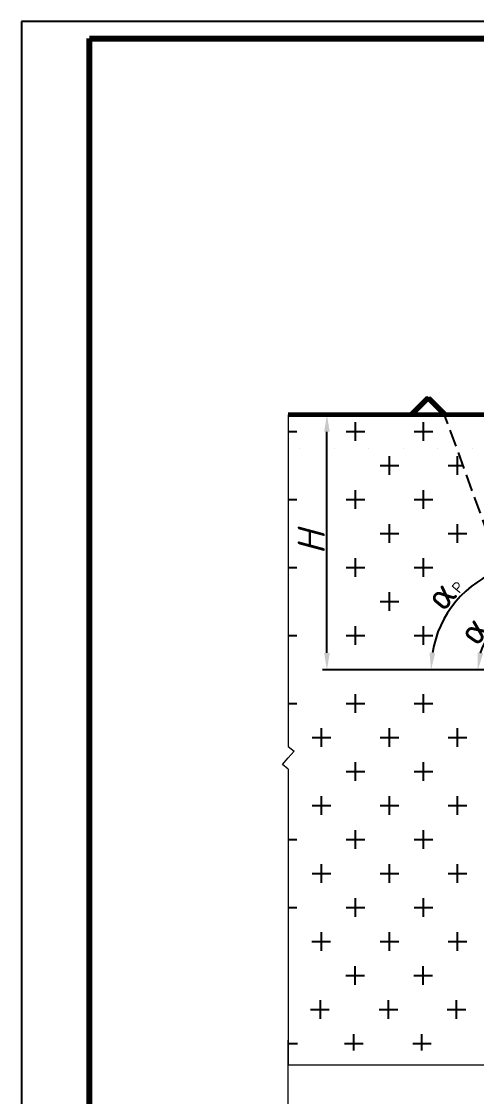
# Model space of a CAD drawing. Header units: millimetres. Extents: x 2230 to 2824, y 1428 to 2269.
# Drawn here: x 2229.6 to 2363.4, y 1953.4 to 2269.5 of the extents above; entities that cross this region are included whole.
import ezdxf

# ---------------------------------------------------------------- set-up
doc = ezdxf.new("R2010")
doc.units = ezdxf.units.MM
doc.linetypes.add('gost5', pattern=[7, 5, -2, 0])
doc.styles.get("Standard").update_dxf_attribs({"font": 'arial.ttf'})
doc.dimstyles.new('ISO-25', dxfattribs={"dimtxt": 2.5, "dimasz": 2.5, "dimexe": 1.25, "dimexo": 0.625, "dimtad": 1, "dimtxsty": 'Standard', "dimcen": 2.5, "dimadec": 0, "dimazin": 0, "dimtfac": 1, "dimtmove": 0, "dimatfit": 3, "dimfxl": 1, "dimarcsym": 0})

# ---------------------------------------------------------------- blocks, each defined once
blk = doc.blocks.new('*D21')
at = {"color": 0, "lineweight": -2, "transparency": 16777216}
blk.add_line((2352.77, 2078.82), (2348.77, 2078.82), dxfattribs=at)
blk.add_arc((2381.32, 2078.82), 31.3, 109.1633, 170.8367, dxfattribs=at)
at = {"color": 0, "transparency": 16777216}
for points in [[(2370.83, 2109.19), (2371.25, 2107.58), (2375.88, 2109.64)], [(2351.25, 2083.74), (2349.59, 2083.87), (2350.02, 2078.82)]]:
    blk.add_solid(points, dxfattribs=at)
at = {"layer": 'Defpoints', "color": 0, "transparency": 16777216}
for p in [(2368.09, 2153.82), (2362.63, 2103.92), (2353.39, 2078.82), (2381.32, 2078.82), (2381.32, 2078.82)]:
    blk.add_point(p, dxfattribs=at)
at = {"color": 0, "transparency": 16777216, "insert": (2353.8, 2101.91), "char_height": 8, "attachment_point": 5, "rotation": 50}
blk.add_mtext('{\\fISOCPEUR|b0|i0|c204|p34;α\\H0.4063x;Р}', dxfattribs=at)
blk = doc.blocks.new('*D22')
at = {"color": 0, "lineweight": -2, "transparency": 16777216}
blk.add_arc((2381.32, 2078.82), 17.53, 126.3983, 163.6017, dxfattribs=at)
at = {"color": 0, "transparency": 16777216}
for points in [[(2370.52, 2093.66), (2371.31, 2092.19), (2375.32, 2095.29)], [(2365.32, 2083.65), (2363.68, 2083.89), (2363.79, 2078.82)]]:
    blk.add_solid(points, dxfattribs=at)
at = {"layer": 'Defpoints', "color": 0, "transparency": 16777216}
for p in [(2354.02, 2153.82), (2369.29, 2091.57), (2353.39, 2078.82), (2381.32, 2078.82), (2381.32, 2078.82)]:
    blk.add_point(p, dxfattribs=at)
at = {"color": 0, "transparency": 16777216, "insert": (2363.17, 2091.53), "char_height": 8, "attachment_point": 5, "rotation": 55}
blk.add_mtext('{\\fISOCPEUR|b0|i0|c204|p34;α\\fISOCPEUR|b0|i0|c0|p34;\\H0.4x;C}', dxfattribs=at)
blk = doc.blocks.new('*D26')
at = {"color": 0, "lineweight": -2, "transparency": 16777216}
for p, q in [((2367.47, 2153.82), (2318.16, 2153.82)), ((2319.41, 2083.82), (2319.41, 2148.82)), ((2408.61, 2078.82), (2318.16, 2078.82))]:
    blk.add_line(p, q, dxfattribs=at)
at = {"color": 0, "transparency": 16777216}
for points in [[(2318.58, 2148.82), (2320.24, 2148.82), (2319.41, 2153.82)], [(2318.58, 2083.82), (2320.24, 2083.82), (2319.41, 2078.82)]]:
    blk.add_solid(points, dxfattribs=at)
at = {"layer": 'Defpoints', "color": 0, "transparency": 16777216}
for p in [(2319.41, 2153.82), (2368.09, 2153.82), (2409.24, 2078.82)]:
    blk.add_point(p, dxfattribs=at)
at = {"color": 0, "transparency": 16777216, "insert": (2314.79, 2116.32), "char_height": 8, "attachment_point": 5, "rotation": 90}
blk.add_mtext('{\\fISOCPEUR|b0|i1|c0|p34;H}', dxfattribs=at)

msp = doc.modelspace()

# ---------------------------------------------------------------- linework, layer by layer
at = {"color": 0}
for p, q in [((2229.6071, 2269.456), (2229.6071, 1428.456)), ((2823.6071, 2269.456), (2229.6071, 2269.456)), ((2327.8457, 2146.2151), (2327.8457, 2151.692)), ((2347.8457, 2146.2151), (2347.8457, 2151.692)), ((2308.0064, 2148.9535), (2310.5842, 2148.9535)), ((2325.1073, 2148.9535), (2330.5842, 2148.9535)), ((2345.1073, 2148.9535), (2350.5842, 2148.9535)), ((2337.8457, 2136.2151), (2337.8457, 2141.692)), ((2357.8457, 2136.2151), (2357.8457, 2141.692)), ((2335.1073, 2138.9535), (2340.5842, 2138.9535)), ((2355.1073, 2138.9535), (2359.4297, 2138.9535)), ((2327.8457, 2126.2151), (2327.8457, 2131.692)), ((2347.8457, 2126.2151), (2347.8457, 2131.692)), ((2308.0064, 2128.9535), (2310.5842, 2128.9535)), ((2325.1073, 2128.9535), (2330.5842, 2128.9535)), ((2345.1073, 2128.9535), (2350.5842, 2128.9535)), ((2337.8457, 2116.2151), (2337.8457, 2121.692)), ((2357.8457, 2116.2151), (2357.8457, 2121.692)), ((2335.1073, 2118.9535), (2340.5842, 2118.9535)), ((2355.1073, 2118.9535), (2360.5842, 2118.9535)), ((2327.8457, 2106.2151), (2327.8457, 2111.692)), ((2347.8457, 2106.2151), (2347.8457, 2111.692)), ((2308.0064, 2108.9535), (2310.5842, 2108.9535)), ((2325.1073, 2108.9535), (2330.5842, 2108.9535)), ((2345.1073, 2108.9535), (2350.5842, 2108.9535)), ((2335.1073, 2098.9535), (2340.5842, 2098.9535)), ((2337.8457, 2096.2151), (2337.8457, 2101.692)), ((2327.8457, 2086.2151), (2327.8457, 2091.692)), ((2347.8457, 2086.2151), (2347.8457, 2091.692)), ((2308.0064, 2088.9535), (2310.5842, 2088.9535)), ((2325.1073, 2088.9535), (2330.5842, 2088.9535)), ((2345.1073, 2088.9535), (2350.5842, 2088.9535)), ((2327.8457, 2066.2151), (2327.8457, 2071.692)), ((2347.8457, 2066.2151), (2347.8457, 2071.692)), ((2308.0064, 2068.9535), (2310.5842, 2068.9535)), ((2325.1073, 2068.9535), (2330.5842, 2068.9535)), ((2345.1073, 2068.9535), (2350.5842, 2068.9535)), ((2317.8457, 2056.2151), (2317.8457, 2061.692)), ((2337.8457, 2056.2151), (2337.8457, 2061.692)), ((2357.8457, 2056.2151), (2357.8457, 2061.692)), ((2315.1073, 2058.9535), (2320.5842, 2058.9535)), ((2335.1073, 2058.9535), (2340.5842, 2058.9535)), ((2355.1073, 2058.9535), (2360.5842, 2058.9535)), ((2327.8457, 2046.2151), (2327.8457, 2051.692)), ((2327.8457, 2046.2151), (2327.8457, 2051.692)), ((2347.8457, 2046.2151), (2347.8457, 2051.692)), ((2347.8457, 2046.2151), (2347.8457, 2051.692)), ((2325.1073, 2048.9535), (2330.5842, 2048.9535)), ((2345.1073, 2048.9535), (2350.5842, 2048.9535)), ((2315.1073, 2038.9535), (2320.5842, 2038.9535)), ((2317.8457, 2036.2151), (2317.8457, 2041.692)), ((2335.1073, 2038.9535), (2340.5842, 2038.9535)), ((2337.8457, 2036.2151), (2337.8457, 2041.692)), ((2355.1073, 2038.9535), (2360.5842, 2038.9535)), ((2357.8457, 2036.2151), (2357.8457, 2041.692)), ((2327.8457, 2026.2151), (2327.8457, 2031.692)), ((2347.8457, 2026.2151), (2347.8457, 2031.692)), ((2308.0064, 2028.9535), (2310.5842, 2028.9535)), ((2325.1073, 2028.9535), (2330.5842, 2028.9535)), ((2345.1073, 2028.9535), (2350.5842, 2028.9535)), ((2317.8457, 2016.2151), (2317.8457, 2021.692)), ((2337.8457, 2016.2151), (2337.8457, 2021.692)), ((2357.8457, 2016.2151), (2357.8457, 2021.692)), ((2315.1073, 2018.9535), (2320.5842, 2018.9535)), ((2335.1073, 2018.9535), (2340.5842, 2018.9535)), ((2355.1073, 2018.9535), (2360.5842, 2018.9535)), ((2327.8457, 2006.2151), (2327.8457, 2011.692)), ((2347.8457, 2006.2151), (2347.8457, 2011.692)), ((2308.0064, 2008.9535), (2310.5842, 2008.9535)), ((2325.1073, 2008.9535), (2330.5842, 2008.9535)), ((2345.1073, 2008.9535), (2350.5842, 2008.9535)), ((2317.8457, 1996.2151), (2317.8457, 2001.692)), ((2337.8457, 1996.2151), (2337.8457, 2001.692)), ((2357.8457, 1996.2151), (2357.8457, 2001.692)), ((2314.9466, 1998.9535), (2320.4236, 1998.9535)), ((2335.1073, 1998.9535), (2340.5842, 1998.9535)), ((2355.1073, 1998.9535), (2360.5842, 1998.9535)), ((2327.6851, 1986.2151), (2327.6851, 1991.692)), ((2347.6851, 1986.2151), (2347.6851, 1991.692)), ((2324.9466, 1988.9535), (2330.4236, 1988.9535)), ((2344.9466, 1988.9535), (2350.4236, 1988.9535)), ((2317.5245, 1976.2151), (2317.5245, 1981.692)), ((2337.5245, 1976.2151), (2337.5245, 1981.692)), ((2357.5245, 1976.2151), (2357.5245, 1981.692)), ((2314.6254, 1978.9535), (2320.1023, 1978.9535)), ((2334.786, 1978.9535), (2340.2629, 1978.9535)), ((2354.786, 1978.9535), (2360.2629, 1978.9535)), ((2327.3638, 1966.9146), (2327.3638, 1971.692)), ((2347.3638, 1966.9146), (2347.3638, 1971.692)), ((2308.0064, 1968.9535), (2310.7448, 1968.9535)), ((2324.6254, 1968.9535), (2330.1023, 1968.9535)), ((2344.6254, 1968.9535), (2350.1023, 1968.9535))]:
    msp.add_line(p, q, dxfattribs=at)
at = {"lineweight": 80}
for p, q in [((2249.6071, 1433.456), (2249.6071, 2264.456)), ((2249.6071, 2264.456), (2818.6071, 2264.456))]:
    msp.add_line(p, q, dxfattribs=at)
at = {"color": 0, "lineweight": 60}
for p, q in [((2349.019, 2158.8194), (2344.019, 2153.8194)), ((2349.3366, 2158.8194), (2344.3366, 2153.8194)), ((2349.019, 2158.8194), (2354.019, 2153.8194)), ((2349.3366, 2158.8194), (2354.3366, 2153.8194)), ((2368.0922, 2153.8194), (2308.0064, 2153.8194))]:
    msp.add_line(p, q, dxfattribs=at)
at = {"color": 0, "lineweight": 20}
for p, q in [((2308.0064, 2153.8194), (2308.0565, 2056.3286)), ((2311.3602, 2143.7819), (2311.3602, 2143.8195)), ((2321.5202, 2143.7819), (2321.5202, 2143.8195)), ((2331.6802, 2143.7819), (2331.6802, 2143.8195)), ((2341.8402, 2143.7819), (2341.8402, 2143.8195)), ((2352.0002, 2143.7819), (2352.0002, 2143.8195)), ((2362.1602, 2143.7819), (2362.1602, 2143.8195)), ((2381.3168, 2078.8194), (2347.7052, 2078.8194)), ((2308.0565, 2056.3286), (2309.7906, 2054.9584)), ((2309.7906, 2054.9584), (2308.0565, 2052.9884)), ((2306.3224, 2051.0184), (2308.0565, 2052.9884)), ((2308.0565, 2049.6483), (2306.3224, 2051.0184)), ((2308.0565, 2049.6483), (2308.0565, 1962.5853)), ((2308.0584, 1850.1822), (2308.0563, 1969.9124)), ((2542.4195, 1962.5853), (2308.0565, 1962.5853))]:
    msp.add_line(p, q, dxfattribs=at)
at = {"color": 0, "linetype": 'gost5'}
msp.add_line((2381.3168, 2078.8194), (2354.019, 2153.8194), dxfattribs=at)

# ---------------------------------------------------------------- dimensions: what is measured, and where the dimension line sits
at = {"color": 0}
dim = msp.add_linear_dim(base=(2319.4102, 2153.8194), p1=(2409.2388, 2078.8194), p2=(2368.0922, 2153.8194), angle=90, text='{\\fISOCPEUR|b0|i1|c0|p34;H}', dimstyle='ISO-25', override={"dimtxt": 8, "dimasz": 5}, dxfattribs=at)
dim.commit()
dim.dimension.update_dxf_attribs({"geometry": '*D26', "text_midpoint": (2319.4102, 2116.3194), "dimtype": 160})
dim = msp.add_angular_dim_2l(base=(2362.6275, 2103.9234), line1=((2381.3168, 2078.8194), (2353.3947, 2078.8194)), line2=((2381.3168, 2078.8194), (2368.0922, 2153.8194)), text='{\\fISOCPEUR|b0|i0|c204|p34;α\\H0.4063x;Р}', dimstyle='ISO-25', override={"dimtxt": 8, "dimasz": 5}, dxfattribs=at)
dim.commit()
dim.dimension.update_dxf_attribs({"geometry": '*D21', "text_midpoint": (2357.3418, 2098.9367), "dimtype": 162})
dim = msp.add_angular_dim_2l(base=(2369.2871, 2091.5701), line1=((2381.3168, 2078.8194), (2353.3947, 2078.8194)), line2=((2381.3168, 2078.8194), (2354.019, 2153.8194)), text='{\\fISOCPEUR|b0|i0|c204|p34;α\\fISOCPEUR|b0|i0|c0|p34;\\H0.4x;C}', dimstyle='ISO-25', override={"dimtxt": 8, "dimasz": 5}, dxfattribs=at)
dim.commit()
dim.dimension.update_dxf_attribs({"geometry": '*D22', "text_midpoint": (2363.1686, 2091.5268)})

doc.saveas('drawing.dxf')
